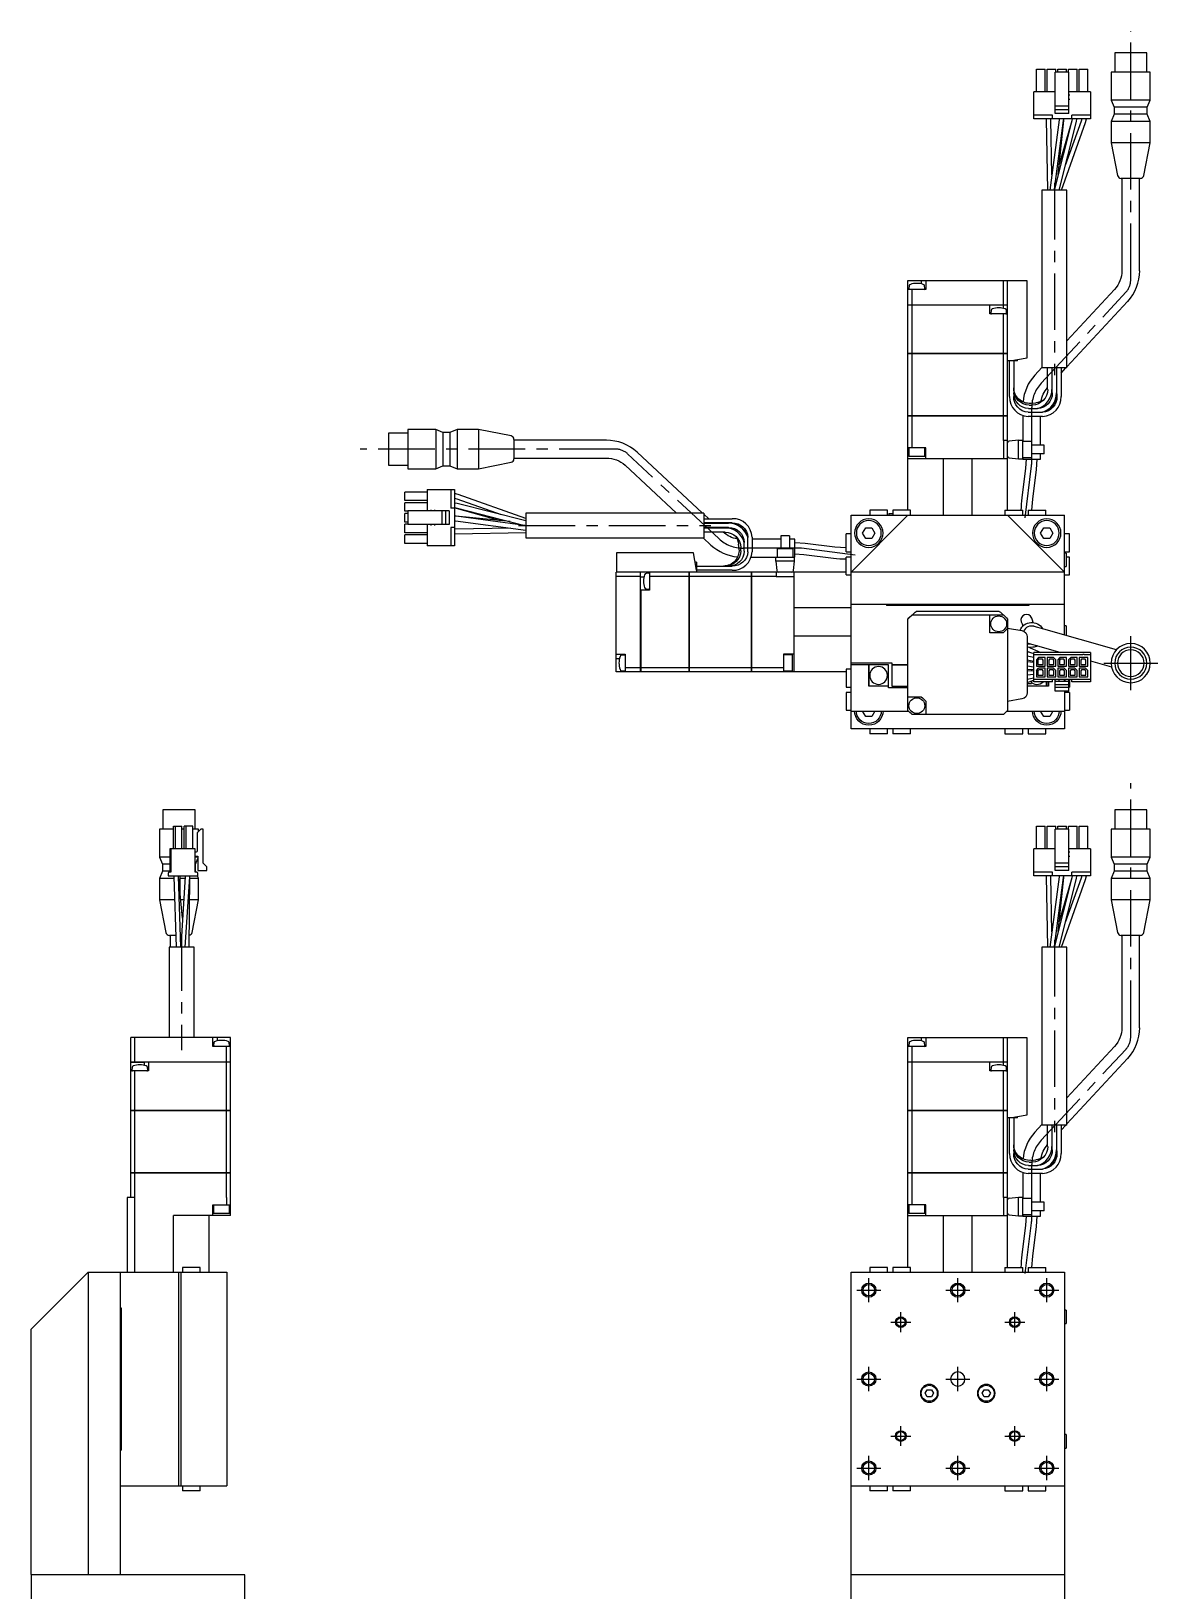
# Model space of a CAD drawing. Extents: x 0 to 909, y -8 to 725.
# Drawn here: x 130 to 446.6, y 286.5 to 724.8 of the extents above; entities that cross this region are included whole.
import ezdxf

# ---------------------------------------------------------------- set-up
doc = ezdxf.new("R2010")
doc.units = 0
doc.header["$LTSCALE"] = 0.5
doc.linetypes.add('CENTER', pattern=[50.8, 31.75, -6.35, 6.35, -6.35])
for name, color, linetype in [('MSM_CENTER', 1, 'CENTER'), ('MSM_CONTINUOUS', 7, 'CONTINUOUS'), ('MSM_NARROW', 5, 'CONTINUOUS')]:
    doc.layers.add(name, color=color, linetype=linetype)

msp = doc.modelspace()

# ---------------------------------------------------------------- linework, layer by layer
at = {"layer": 'MSM_CENTER'}
for p, q in [((438.95, 654.89), (438.95, 724.78)), ((417.5, 682.13), (417.5, 628.13)), ((413.8, 625.85), (437.62, 651.49)), ((411.12, 603.29), (411.12, 619.05)), ((294.19, 607.33), (222.4, 607.33)), ((323.22, 582.17), (297.59, 605.99)), ((409.26, 588.05), (411.08, 602.67)), ((266.95, 585.88), (320.95, 585.88)), ((345.79, 579.5), (330.03, 579.5)), ((361.48, 577.57), (346.41, 579.46)), ((438.95, 539.59), (438.95, 554.79)), ((431.35, 547.19), (446.55, 547.19)), ((438.95, 442.15), (438.95, 513.49)), ((172.27, 470.93), (172.27, 438.45)), ((417.5, 469.39), (417.5, 415.39)), ((413.8, 413.12), (437.62, 438.75)), ((411.12, 390.55), (411.12, 406.31)), ((409.3, 375.69), (411.08, 389.93)), ((365.35, 367.59), (365.35, 374.39)), ((390.35, 367.59), (390.35, 374.39)), ((415.35, 367.59), (415.35, 374.39)), ((361.95, 370.99), (368.75, 370.99)), ((386.95, 370.99), (393.75, 370.99)), ((411.95, 370.99), (418.75, 370.99)), ((374.35, 359.19), (374.35, 364.79)), ((406.35, 359.19), (406.35, 364.79)), ((371.55, 361.99), (377.15, 361.99)), ((403.55, 361.99), (409.15, 361.99)), ((365.35, 342.59), (365.35, 349.39)), ((390.35, 342.59), (390.35, 349.39)), ((415.35, 342.59), (415.35, 349.39)), ((361.95, 345.99), (368.75, 345.99)), ((386.95, 345.99), (393.75, 345.99)), ((411.95, 345.99), (418.75, 345.99)), ((371.55, 329.99), (377.15, 329.99)), ((374.35, 327.19), (374.35, 332.79)), ((403.55, 329.99), (409.15, 329.99)), ((406.35, 327.19), (406.35, 332.79)), ((365.35, 317.59), (365.35, 324.39)), ((390.35, 317.59), (390.35, 324.39)), ((415.35, 317.59), (415.35, 324.39)), ((361.95, 320.99), (368.75, 320.99)), ((386.95, 320.99), (393.75, 320.99)), ((411.95, 320.99), (418.75, 320.99))]:
    msp.add_line(p, q, dxfattribs=at)
for centre, radius, start, end in [((433.95, 654.89), 5, 317.1016, 0), ((421.12, 619.05), 10, 137.1016, 180), ((294.19, 602.33), 5, 47.1016, 90), ((406.12, 603.29), 5, 352.8675, 0), ((330.03, 589.5), 10, 227.1016, 270), ((345.79, 574.5), 5, 82.8675, 90), ((433.95, 442.15), 5, 317.1016, 0), ((421.12, 406.31), 10, 137.1016, 180), ((406.12, 390.55), 5, 352.8675, 0)]:
    msp.add_arc(centre, radius, start, end, dxfattribs=at)
at = {"layer": 'MSM_CONTINUOUS'}
for p, q in [((443.45, 718.73), (434.45, 718.73)), ((434.45, 718.73), (434.45, 713.23)), ((443.45, 713.23), (443.45, 718.73)), ((412.47, 707.78), (412.47, 714.13)), ((412.47, 714.13), (414.87, 714.13)), ((414.87, 707.78), (414.87, 714.13)), ((415.47, 707.78), (415.47, 714.13)), ((415.47, 714.13), (417.87, 714.13)), ((417.74, 701.68), (417.74, 713.24)), ((421.6, 713.24), (417.74, 713.24)), ((417.87, 713.24), (417.87, 714.13)), ((418.47, 713.24), (418.47, 714.13)), ((418.47, 714.13), (420.87, 714.13)), ((420.87, 713.24), (420.87, 714.13)), ((421.47, 713.24), (421.47, 714.13)), ((421.47, 714.13), (423.87, 714.13)), ((421.6, 701.68), (421.6, 713.24)), ((423.87, 707.78), (423.87, 714.13)), ((424.47, 707.78), (424.47, 714.13)), ((424.47, 714.13), (426.87, 714.13)), ((426.87, 707.78), (426.87, 714.13)), ((444.45, 713.23), (433.45, 713.23)), ((433.45, 713.23), (433.45, 705.43)), ((444.45, 705.43), (444.45, 713.23)), ((411.75, 700.13), (411.75, 707.78)), ((417.74, 707.78), (411.75, 707.78)), ((417.74, 706.83), (417.49, 706.83)), ((417.49, 705.68), (417.74, 705.68)), ((427.6, 707.78), (421.6, 707.78)), ((421.85, 706.83), (421.6, 706.83)), ((421.6, 705.68), (421.85, 705.68)), ((427.6, 707.78), (427.6, 700.13)), ((421.6, 703.7), (417.74, 703.7)), ((421.6, 702.68), (417.74, 702.68)), ((421.6, 701.68), (417.74, 701.68)), ((444.45, 705.43), (433.45, 705.43)), ((433.45, 705.43), (434.3, 703.43)), ((434.3, 701.43), (433.45, 699.43)), ((443.6, 703.43), (434.3, 703.43)), ((434.3, 703.43), (434.3, 701.43)), ((443.6, 701.43), (434.3, 701.43)), ((443.6, 703.43), (444.45, 705.43)), ((443.6, 701.43), (443.6, 703.43)), ((444.45, 699.43), (443.6, 701.43)), ((416.94, 701.15), (411.75, 701.15)), ((427.6, 700.13), (411.75, 700.13)), ((415.15, 700.13), (415.16, 699.95)), ((415.15, 700.13), (415.15, 700.02)), ((415.15, 700.02), (415.55, 680.13)), ((418.81, 699.88), (416.2, 680.13)), ((416.46, 699.97), (416.45, 700.13)), ((416.77, 684.43), (416.46, 699.97)), ((416.94, 700.13), (416.94, 701.15)), ((417.54, 680.34), (420.1, 699.71)), ((422.42, 699.68), (417.54, 680.34)), ((418.6, 684.54), (420.12, 699.72)), ((418.84, 700.13), (418.81, 699.88)), ((418.82, 680.13), (423.68, 699.36)), ((422.39, 699.63), (418.87, 687.31)), ((419.49, 680.13), (426.23, 699.09)), ((420.1, 699.71), (420.14, 700.13)), ((420.12, 699.72), (420.14, 700.13)), ((425, 699.53), (420.57, 687.05)), ((422.5, 700.13), (422.39, 699.63)), ((422.4, 700.13), (422.4, 701.15)), ((427.6, 701.15), (422.4, 701.15)), ((422.51, 700.13), (422.42, 699.68)), ((423.68, 699.36), (423.82, 700.13)), ((425.17, 700.13), (425, 699.52)), ((426.22, 699.09), (426.49, 700.13)), ((426.23, 699.09), (426.49, 700.13)), ((444.45, 699.43), (433.45, 699.43)), ((433.45, 699.43), (433.45, 693.43)), ((444.45, 693.43), (444.45, 699.43)), ((444.45, 693.43), (433.45, 693.43)), ((433.45, 693.43), (435.26, 684.23)), ((442.65, 684.23), (444.45, 693.43)), ((421, 680.13), (414, 680.13)), ((414, 680.13), (414, 630.13)), ((417.54, 680.34), (417.5, 680.13)), ((421, 630.13), (421, 680.13)), ((441.66, 683.43), (436.24, 683.43)), ((436.45, 683.43), (436.45, 657.47)), ((441.45, 657.47), (441.45, 683.43)), ((376.35, 647.84), (376.35, 654.73)), ((376.35, 654.73), (404.35, 654.73)), ((376.69, 653.2), (376.62, 652.43)), ((380.1, 654.73), (380.1, 653.78)), ((381.08, 652.43), (381.02, 653.2)), ((381.35, 654.73), (381.35, 652.23)), ((403.2, 647.84), (403.2, 654.73)), ((404.35, 616.73), (404.35, 654.73)), ((409.85, 654.63), (404.35, 654.63)), ((409.85, 632.99), (409.85, 654.63)), ((381.35, 652.23), (376.35, 652.23)), ((377.51, 647.84), (377.51, 652.23)), ((434.42, 652.22), (421, 637.78)), ((421, 630.44), (438.08, 648.82)), ((376.35, 647.84), (404.35, 647.84)), ((376.35, 634.23), (376.35, 647.83)), ((399.35, 647.83), (376.35, 647.83)), ((377.51, 634.23), (377.51, 647.83)), ((399.35, 645.33), (399.35, 647.83)), ((404.35, 645.33), (399.35, 645.33)), ((399.69, 646.31), (399.62, 645.54)), ((403.1, 647.83), (403.1, 646.89)), ((403.2, 634.23), (403.2, 645.33)), ((404.08, 645.54), (404.02, 646.31)), ((404.35, 647.83), (404.34, 647.83)), ((376.35, 634.23), (404.35, 634.23)), ((376.35, 616.73), (376.35, 634.22)), ((404.35, 634.22), (376.35, 634.22)), ((376.36, 634.23), (376.36, 634.22)), ((377.51, 634.23), (377.51, 634.22)), ((377.51, 616.73), (377.51, 634.22)), ((403.2, 634.23), (403.2, 634.22)), ((403.2, 616.73), (403.2, 634.22)), ((404.34, 634.23), (404.34, 634.22)), ((407.15, 632.13), (404.35, 632.13)), ((404.9, 622.13), (404.9, 632.13)), ((404.95, 632.13), (409.85, 632.99)), ((406.1, 632.13), (406.1, 622.13)), ((407.15, 632.13), (407.15, 632.51)), ((414, 630.25), (411.99, 628.08)), ((421, 630.13), (414, 630.13)), ((415.6, 624.13), (415.6, 630.13)), ((416.8, 630.13), (416.8, 623.13)), ((416.9, 623.13), (416.9, 630.13)), ((418.1, 630.13), (418.1, 623.13)), ((418.2, 622.13), (418.2, 630.13)), ((419.4, 628.71), (420.71, 630.13)), ((419.4, 630.13), (419.4, 622.13)), ((406.1, 624.61), (406.11, 624.37)), ((416.75, 622.41), (416.74, 622.39)), ((416.74, 622.39), (416.75, 622.41)), ((416.75, 622.41), (416.9, 623.63)), ((416.8, 623.13), (416.75, 622.41)), ((410.26, 618.73), (412.74, 618.73)), ((410.41, 619.73), (411.29, 619.73)), ((410.87, 620.2), (412.25, 620.32)), ((376.35, 616.73), (404.35, 616.73)), ((404.35, 616.72), (376.35, 616.72)), ((376.35, 590.13), (376.35, 616.72)), ((376.36, 616.73), (376.36, 616.72)), ((377.51, 616.73), (377.51, 616.72)), ((377.51, 609.73), (377.51, 616.72)), ((403.2, 616.73), (403.2, 616.72)), ((403.2, 609.73), (403.2, 616.72)), ((404.34, 616.73), (404.34, 616.72)), ((404.35, 590.13), (404.35, 616.72)), ((408.62, 616.79), (408.62, 609.48)), ((410.1, 617.73), (414.2, 617.73)), ((414.2, 616.53), (410.1, 616.53)), ((413.62, 608.48), (413.62, 616.53)), ((414.2, 617.74), (414.16, 617.73)), ((230.35, 611.83), (230.35, 602.83)), ((235.85, 611.83), (230.35, 611.83)), ((235.85, 612.83), (235.85, 601.83)), ((243.65, 612.83), (235.85, 612.83)), ((243.65, 612.83), (243.65, 601.83)), ((245.65, 611.98), (243.65, 612.83)), ((245.65, 611.98), (245.65, 602.68)), ((247.65, 611.98), (245.65, 611.98)), ((249.65, 612.83), (247.65, 611.98)), ((247.65, 611.98), (247.65, 602.68)), ((249.65, 612.83), (249.65, 601.83)), ((255.65, 612.83), (249.65, 612.83)), ((255.65, 612.83), (255.65, 601.83)), ((264.85, 611.02), (255.65, 612.83)), ((265.65, 610.04), (265.65, 604.61)), ((291.61, 609.83), (265.65, 609.83)), ((377.51, 607.73), (377.51, 609.73)), ((404.35, 609.73), (403.2, 609.73)), ((403.2, 609.73), (403.2, 604.73)), ((407.45, 609.83), (404.81, 609.59)), ((407.45, 604.63), (407.45, 609.83)), ((407.45, 609.83), (408.55, 609.83)), ((408.55, 609.83), (408.55, 604.63)), ((411.05, 609.48), (408.55, 609.48)), ((411.05, 609.48), (411.05, 604.98)), ((318.64, 589.38), (300.26, 606.46)), ((381.35, 607.73), (376.35, 607.73)), ((376.6, 607.73), (376.6, 605.23)), ((381.1, 605.23), (376.6, 605.23)), ((381.1, 605.23), (381.1, 607.73)), ((381.35, 604.73), (381.35, 607.73)), ((404.81, 604.86), (407.45, 604.63)), ((408.55, 604.98), (411.05, 604.98)), ((408.62, 604.98), (408.62, 604.48)), ((414.62, 608.48), (411.05, 608.48)), ((414.62, 605.98), (411.05, 605.98)), ((413.62, 604.48), (413.62, 605.98)), ((414.62, 605.98), (414.62, 608.48)), ((230.35, 602.83), (235.85, 602.83)), ((235.85, 601.83), (243.65, 601.83)), ((243.65, 601.83), (245.65, 602.68)), ((245.65, 602.68), (247.65, 602.68)), ((247.65, 602.68), (249.65, 601.83)), ((249.65, 601.83), (255.65, 601.83)), ((255.65, 601.83), (264.85, 603.63)), ((265.65, 604.83), (291.61, 604.83)), ((296.86, 602.79), (311.3, 589.38)), ((376.35, 604.73), (404.35, 604.73)), ((386.35, 588.73), (386.35, 604.73)), ((394.35, 588.73), (394.35, 604.73)), ((407.45, 604.63), (408.55, 604.63)), ((409.37, 601.95), (408.33, 593.63)), ((408.62, 604.48), (413.62, 604.48)), ((409.56, 604.48), (409.37, 601.95)), ((409.37, 601.95), (409.37, 601.94)), ((411.41, 593.25), (412.45, 601.57)), ((412.45, 601.57), (412.66, 604.48)), ((241.3, 595.25), (234.95, 595.25)), ((234.95, 592.85), (234.95, 595.25)), ((241.3, 592.85), (234.95, 592.85)), ((241.3, 592.25), (234.95, 592.25)), ((234.95, 589.85), (234.95, 592.25)), ((241.3, 595.98), (241.3, 589.98)), ((241.3, 595.98), (248.95, 595.98)), ((247.93, 595.98), (247.93, 590.78)), ((248.95, 595.98), (248.95, 580.13)), ((249.99, 594.6), (248.95, 594.86)), ((249.98, 594.6), (248.95, 594.86)), ((248.95, 593.54), (249.56, 593.37)), ((249.71, 592.05), (248.95, 592.19)), ((249.55, 593.37), (262.02, 588.95)), ((268.95, 587.2), (249.71, 592.05)), ((268.95, 587.87), (249.98, 594.6)), ((411.2, 590.13), (411.41, 593.25)), ((235.84, 589.85), (234.95, 589.85)), ((235.84, 589.25), (234.95, 589.25)), ((234.95, 586.85), (234.95, 589.25)), ((235.84, 589.98), (235.84, 586.12)), ((247.4, 589.98), (235.84, 589.98)), ((242.25, 590.23), (242.25, 589.98)), ((243.4, 589.98), (243.4, 590.23)), ((245.38, 589.98), (245.38, 586.12)), ((246.4, 589.98), (246.4, 586.12)), ((247.4, 589.98), (247.4, 586.12)), ((248.95, 590.78), (247.93, 590.78)), ((248.95, 590.88), (249.4, 590.79)), ((248.95, 590.87), (249.45, 590.76)), ((249.37, 588.48), (248.95, 588.52)), ((249.36, 588.49), (248.95, 588.52)), ((264.54, 586.97), (249.36, 588.49)), ((268.74, 585.91), (249.37, 588.48)), ((249.4, 590.79), (268.74, 585.91)), ((249.45, 590.76), (261.77, 587.25)), ((268.95, 589.38), (268.95, 582.38)), ((318.95, 589.38), (268.95, 589.38)), ((318.95, 589.38), (318.95, 582.38)), ((320.36, 587.78), (318.95, 589.09)), ((318.95, 587.78), (326.95, 587.78)), ((360.35, 572.73), (376.35, 588.73)), ((360.35, 528.73), (360.35, 588.73)), ((360.35, 588.73), (420.35, 588.73)), ((370.6, 590.13), (365.6, 590.13)), ((365.6, 590.13), (365.6, 588.73)), ((370.6, 588.73), (370.6, 590.13)), ((370.95, 589.23), (372.1, 589.23)), ((370.95, 589.23), (370.95, 588.73)), ((377.1, 590.13), (372.1, 590.13)), ((372.1, 590.13), (372.1, 588.73)), ((377.1, 588.73), (377.1, 590.13)), ((403.6, 590.13), (408.6, 590.13)), ((403.6, 590.13), (403.6, 588.73)), ((404.35, 588.73), (420.35, 572.73)), ((408.6, 588.73), (408.6, 590.13)), ((410.1, 590.13), (415.1, 590.13)), ((410.1, 590.13), (410.1, 588.73)), ((415.1, 588.73), (415.1, 590.13)), ((420.35, 555.09), (420.35, 588.73)), ((235.84, 586.85), (234.95, 586.85)), ((234.95, 583.85), (234.95, 586.25)), ((235.84, 586.25), (234.95, 586.25)), ((241.3, 583.85), (234.95, 583.85)), ((234.95, 580.85), (234.95, 583.25)), ((241.3, 583.25), (234.95, 583.25)), ((247.4, 586.12), (235.84, 586.12)), ((241.3, 586.12), (241.3, 580.13)), ((242.25, 586.12), (242.25, 585.87)), ((243.4, 585.87), (243.4, 586.12)), ((248.95, 585.32), (247.93, 585.32)), ((247.93, 585.32), (247.93, 580.13)), ((248.95, 587.21), (249.19, 587.19)), ((249.1, 584.83), (248.95, 584.83)), ((248.95, 583.53), (249.13, 583.53)), ((248.95, 583.53), (249.06, 583.53)), ((249.06, 583.53), (268.95, 583.93)), ((264.65, 585.14), (249.1, 584.83)), ((249.19, 587.19), (268.95, 584.57)), ((268.74, 585.91), (268.95, 585.87)), ((326.95, 586.58), (318.95, 586.58)), ((318.95, 586.48), (325.95, 586.48)), ((325.95, 585.28), (318.95, 585.28)), ((318.95, 585.18), (325.95, 585.18)), ((324.95, 583.98), (318.95, 583.98)), ((326.66, 585.12), (325.45, 585.28)), ((325.95, 585.18), (326.66, 585.12)), ((326.66, 585.12), (326.69, 585.12)), ((326.69, 585.12), (326.66, 585.12)), ((340.6, 583), (340.6, 579.43)), ((343.1, 583), (340.6, 583)), ((343.1, 583), (343.1, 579.43)), ((358.95, 578.48), (358.95, 583.48)), ((360.35, 583.48), (358.95, 583.48)), ((363.62, 583.73), (364.49, 585.23)), ((364.49, 582.23), (363.62, 583.73)), ((364.49, 585.23), (366.22, 585.23)), ((366.22, 585.23), (367.08, 583.73)), ((367.08, 583.73), (366.22, 582.23)), ((413.62, 583.73), (414.49, 585.23)), ((414.49, 582.23), (413.62, 583.73)), ((414.49, 585.23), (416.22, 585.23)), ((416.22, 585.23), (417.08, 583.73)), ((417.08, 583.73), (416.22, 582.23)), ((421.75, 583.48), (420.35, 583.48)), ((421.75, 578.48), (421.75, 583.48)), ((241.3, 580.85), (234.95, 580.85)), ((248.95, 580.13), (241.3, 580.13)), ((268.95, 582.38), (318.95, 582.38)), ((318.83, 582.38), (320.99, 580.37)), ((328.88, 579.24), (328.76, 580.63)), ((329.35, 578.79), (329.35, 579.66)), ((330.35, 578.64), (330.35, 581.11)), ((331.34, 582.57), (331.35, 582.53)), ((331.35, 578.48), (331.35, 582.57)), ((332.55, 582.57), (332.55, 578.48)), ((340.6, 582), (332.55, 582)), ((339.6, 579.43), (344.1, 579.43)), ((339.6, 579.43), (339.6, 576.93)), ((344.6, 582), (343.1, 582)), ((344.1, 576.93), (344.1, 579.43)), ((344.6, 577), (344.6, 582)), ((347.51, 580.82), (344.6, 581.03)), ((355.83, 579.78), (347.51, 580.82)), ((358.95, 579.58), (355.83, 579.78)), ((366.22, 582.23), (364.49, 582.23)), ((416.22, 582.23), (414.49, 582.23)), ((294.45, 578.23), (294.45, 572.73)), ((316.09, 578.23), (294.45, 578.23)), ((316.95, 573.33), (316.09, 578.23)), ((316.95, 575.53), (316.56, 575.53)), ((316.95, 575.53), (316.95, 572.73)), ((316.95, 574.48), (326.95, 574.48)), ((324.47, 574.48), (324.71, 574.48)), ((332.29, 577), (339.6, 577)), ((339.25, 575.83), (339.25, 576.93)), ((339.25, 576.93), (344.45, 576.93)), ((344.45, 575.83), (339.25, 575.83)), ((339.25, 575.83), (339.48, 573.18)), ((344.1, 577), (344.6, 577)), ((344.22, 573.18), (344.45, 575.83)), ((344.45, 575.83), (344.45, 576.93)), ((344.6, 577.93), (347.13, 577.74)), ((347.13, 577.74), (347.14, 577.74)), ((347.13, 577.74), (355.44, 576.7)), ((358.95, 578.48), (360.35, 578.48)), ((358.95, 571.98), (358.95, 576.98)), ((360.35, 576.98), (358.95, 576.98)), ((420.35, 578.48), (421.75, 578.48)), ((420.85, 578.13), (420.35, 578.13)), ((420.35, 574.33), (420.85, 574.33)), ((420.85, 578.13), (420.85, 574.33)), ((421.75, 576.98), (420.85, 576.98)), ((421.75, 571.98), (421.75, 576.98)), ((332.35, 572.73), (294.35, 572.73)), ((294.35, 544.73), (294.35, 572.73)), ((301.24, 571.57), (294.35, 571.57)), ((301.24, 544.73), (301.24, 572.73)), ((301.25, 572.73), (301.25, 572.72)), ((301.25, 571.48), (302.18, 571.48)), ((303.54, 572.46), (302.77, 572.39)), ((303.75, 572.73), (303.75, 567.73)), ((314.85, 571.57), (303.75, 571.57)), ((314.85, 544.73), (314.85, 572.73)), ((314.85, 572.72), (314.86, 572.72)), ((314.85, 571.57), (314.86, 571.57)), ((314.86, 572.73), (314.86, 544.73)), ((332.35, 571.57), (314.86, 571.57)), ((326.95, 573.28), (316.95, 573.28)), ((332.35, 544.73), (332.35, 572.73)), ((332.35, 572.72), (332.36, 572.72)), ((332.35, 571.57), (332.36, 571.57)), ((332.36, 572.73), (332.36, 544.73)), ((358.95, 572.73), (332.36, 572.73)), ((339.35, 571.57), (332.36, 571.57)), ((339.35, 572.73), (339.35, 571.57)), ((339.35, 571.57), (344.35, 571.57)), ((344.35, 544.73), (344.35, 572.73)), ((358.95, 571.98), (360.35, 571.98)), ((420.35, 572.73), (360.35, 572.73)), ((420.35, 571.98), (421.75, 571.98)), ((303.75, 567.73), (301.25, 567.73)), ((301.25, 567.73), (301.25, 544.73)), ((302.77, 568.06), (303.54, 567.99)), ((360.35, 562.73), (344.35, 562.73)), ((360.35, 563.73), (420.35, 563.73)), ((370.35, 563.73), (370.35, 563.43)), ((410.35, 563.43), (370.35, 563.43)), ((402.01, 561.73), (378.69, 561.73)), ((410.35, 563.73), (410.35, 563.43)), ((376.35, 533.88), (376.35, 559.57)), ((377.51, 560.73), (403.2, 560.73)), ((399.35, 555.73), (399.35, 560.73)), ((404.35, 559.57), (404.35, 533.88)), ((404.35, 557.03), (408.37, 556.32)), ((408.19, 558.83), (408.4, 558.21)), ((408.4, 558.21), (408.63, 557.58)), ((411.33, 559.23), (411.12, 559.85)), ((411.55, 558.6), (411.33, 559.23)), ((414.51, 556.76), (411.81, 557.53)), ((434.93, 550.94), (414.51, 556.76)), ((420.85, 557.63), (420.35, 557.63)), ((420.85, 557.63), (420.85, 554.95)), ((360.35, 554.73), (344.35, 554.73)), ((403.1, 555.73), (399.35, 555.73)), ((409.85, 554.55), (409.85, 538.91)), ((409.85, 552.5), (410.88, 552.59)), ((410.44, 552.72), (413.14, 551.95)), ((294.35, 549.73), (296.85, 549.73)), ((294.35, 548.48), (295.29, 548.48)), ((296.65, 549.46), (295.88, 549.39)), ((296.85, 549.73), (296.85, 544.73)), ((344.35, 549.73), (341.35, 549.73)), ((341.35, 549.73), (341.35, 544.73)), ((343.85, 549.48), (341.35, 549.48)), ((343.85, 549.48), (343.85, 544.98)), ((409.83, 549.21), (411.75, 548.84)), ((409.85, 551.83), (413.7, 550.19)), ((409.85, 550.46), (411.75, 549.85)), ((411.75, 547.62), (409.85, 547.98)), ((409.87, 550.52), (410.48, 550.26)), ((411.43, 551.64), (410.49, 551.56)), ((427.6, 550.19), (411.75, 550.19)), ((411.75, 541.91), (411.75, 550.19)), ((425.52, 549.48), (411.75, 549.48)), ((413.07, 548.75), (412.47, 548.15)), ((412.47, 548.15), (412.47, 546.35)), ((413.14, 548.3), (412.89, 548.05)), ((412.89, 548.05), (412.89, 546.8)), ((414.87, 548.75), (413.07, 548.75)), ((413.14, 551.95), (419.3, 550.19)), ((414.11, 548.3), (413.14, 548.3)), ((414.36, 548.05), (414.11, 548.3)), ((414.36, 546.8), (414.36, 548.05)), ((414.87, 546.35), (414.87, 548.75)), ((415.47, 548.75), (415.47, 546.35)), ((417.27, 548.75), (415.47, 548.75)), ((416.14, 548.3), (415.89, 548.05)), ((415.89, 548.05), (415.89, 546.8)), ((417.11, 548.3), (416.14, 548.3)), ((417.36, 548.05), (417.11, 548.3)), ((417.27, 548.75), (417.87, 548.15)), ((417.36, 546.8), (417.36, 548.05)), ((417.87, 546.35), (417.87, 548.15)), ((419.07, 548.75), (418.47, 548.15)), ((418.47, 548.15), (418.47, 546.35)), ((419.14, 548.3), (418.89, 548.05)), ((418.89, 548.05), (418.89, 546.8)), ((420.87, 548.75), (419.07, 548.75)), ((420.11, 548.3), (419.14, 548.3)), ((420.36, 548.05), (420.11, 548.3)), ((420.36, 546.8), (420.36, 548.05)), ((420.87, 546.35), (420.87, 548.75)), ((422.07, 548.75), (421.47, 548.15)), ((421.47, 548.15), (421.47, 546.35)), ((422.14, 548.3), (421.89, 548.05)), ((421.89, 548.05), (421.89, 546.8)), ((423.87, 548.75), (422.07, 548.75)), ((423.11, 548.3), (422.14, 548.3)), ((423.36, 548.05), (423.11, 548.3)), ((423.36, 546.8), (423.36, 548.05)), ((423.87, 546.35), (423.87, 548.75)), ((424.47, 548.75), (424.47, 546.35)), ((426.87, 548.75), (424.47, 548.75)), ((425.14, 548.3), (424.89, 548.05)), ((424.89, 548.05), (424.89, 546.8)), ((426.11, 548.3), (425.14, 548.3)), ((425.52, 549.48), (425.52, 549.58)), ((425.82, 549.58), (425.82, 549.48)), ((427.6, 549.48), (425.82, 549.48)), ((426.36, 548.05), (426.11, 548.3)), ((426.36, 546.8), (426.36, 548.05)), ((426.87, 546.35), (426.87, 548.75)), ((427.6, 550.19), (427.6, 541.91)), ((301.24, 544.73), (294.35, 544.73)), ((295.88, 545.06), (296.65, 544.99)), ((301.24, 545.88), (296.85, 545.88)), ((314.85, 545.88), (301.25, 545.88)), ((314.85, 544.73), (301.25, 544.73)), ((314.85, 545.88), (314.86, 545.88)), ((314.85, 544.74), (314.86, 544.74)), ((332.35, 545.88), (314.86, 545.88)), ((332.35, 544.73), (314.86, 544.73)), ((332.35, 545.88), (332.36, 545.88)), ((332.35, 544.74), (332.36, 544.74)), ((339.35, 545.88), (332.36, 545.88)), ((358.95, 544.73), (332.36, 544.73)), ((341.35, 545.88), (339.35, 545.88)), ((341.35, 544.98), (343.85, 544.98)), ((358.95, 545.48), (358.95, 540.48)), ((360.35, 545.48), (358.95, 545.48)), ((360.35, 547.23), (371.85, 547.23)), ((370.85, 546.73), (360.35, 546.73)), ((365.35, 540.73), (365.35, 546.73)), ((365.4, 546.73), (365.4, 540.78)), ((370.85, 540.23), (370.85, 546.73)), ((371.85, 547.23), (371.85, 546.73)), ((371.85, 546.73), (376.35, 546.73)), ((371.85, 546.68), (371.85, 546.73)), ((376.35, 546.68), (371.85, 546.68)), ((371.85, 546.68), (371.85, 540.73)), ((411.75, 547.33), (409.85, 547.6)), ((409.85, 546.39), (411.75, 546.11)), ((411.75, 545.36), (409.85, 545.32)), ((409.85, 544.99), (411.75, 545.15)), ((411.75, 543.95), (409.87, 543.79)), ((411.05, 545.34), (411.05, 545.09)), ((412.47, 546.35), (414.87, 546.35)), ((412.47, 545.15), (413.07, 545.75)), ((412.47, 545.15), (412.47, 543.35)), ((412.89, 546.8), (414.36, 546.8)), ((413.14, 545.3), (412.89, 545.05)), ((412.89, 545.05), (412.89, 543.8)), ((412.89, 543.8), (414.36, 543.8)), ((414.87, 545.75), (413.07, 545.75)), ((414.11, 545.3), (413.14, 545.3)), ((414.36, 545.05), (414.11, 545.3)), ((414.36, 543.8), (414.36, 545.05)), ((414.87, 543.35), (414.87, 545.75)), ((415.47, 546.35), (417.87, 546.35)), ((417.27, 545.75), (415.47, 545.75)), ((415.47, 545.75), (415.47, 543.35)), ((415.89, 546.8), (417.36, 546.8)), ((416.14, 545.3), (415.89, 545.05)), ((415.89, 545.05), (415.89, 543.8)), ((415.89, 543.8), (417.36, 543.8)), ((417.11, 545.3), (416.14, 545.3)), ((417.36, 545.05), (417.11, 545.3)), ((417.87, 545.15), (417.27, 545.75)), ((417.36, 543.8), (417.36, 545.05)), ((417.87, 543.35), (417.87, 545.15)), ((418.47, 546.35), (420.87, 546.35)), ((420.27, 545.75), (418.47, 545.75)), ((418.47, 545.75), (418.47, 543.35)), ((418.89, 546.8), (420.36, 546.8)), ((419.14, 545.3), (418.89, 545.05)), ((418.89, 545.05), (418.89, 543.8)), ((418.89, 543.8), (420.36, 543.8)), ((420.11, 545.3), (419.14, 545.3)), ((420.36, 545.05), (420.11, 545.3)), ((420.87, 545.15), (420.27, 545.75)), ((420.36, 543.8), (420.36, 545.05)), ((420.87, 543.35), (420.87, 545.15)), ((421.47, 546.35), (423.87, 546.35)), ((423.27, 545.75), (421.47, 545.75)), ((421.47, 545.75), (421.47, 543.35)), ((421.89, 546.8), (423.36, 546.8)), ((422.14, 545.3), (421.89, 545.05)), ((421.89, 545.05), (421.89, 543.8)), ((421.89, 543.8), (423.36, 543.8)), ((423.11, 545.3), (422.14, 545.3)), ((423.36, 545.05), (423.11, 545.3)), ((423.87, 545.15), (423.27, 545.75)), ((423.36, 543.8), (423.36, 545.05)), ((423.87, 543.35), (423.87, 545.15)), ((424.47, 546.35), (426.87, 546.35)), ((424.47, 545.75), (424.47, 543.35)), ((426.27, 545.75), (424.47, 545.75)), ((424.89, 546.8), (426.36, 546.8)), ((425.14, 545.3), (424.89, 545.05)), ((424.89, 545.05), (424.89, 543.8)), ((424.89, 543.8), (426.36, 543.8)), ((426.11, 545.3), (425.14, 545.3)), ((426.36, 545.05), (426.11, 545.3)), ((426.87, 545.15), (426.27, 545.75)), ((426.36, 543.8), (426.36, 545.05)), ((426.87, 543.35), (426.87, 545.15)), ((427.6, 547.83), (433.56, 546.13)), ((358.95, 540.48), (360.35, 540.48)), ((365.4, 540.78), (365.35, 540.73)), ((370.85, 540.73), (365.35, 540.73)), ((365.4, 540.78), (370.85, 540.78)), ((376.35, 540.23), (370.85, 540.23)), ((371.85, 540.73), (376.35, 540.73)), ((411.75, 542.97), (409.85, 542.56)), ((411.75, 542.43), (409.85, 541.62)), ((409.85, 541.48), (411.05, 541.48)), ((409.85, 540.78), (415.3, 540.78)), ((415.85, 540.73), (409.85, 540.73)), ((411.05, 542.13), (411.05, 541.48)), ((427.6, 542.62), (411.75, 542.62)), ((416.94, 541.91), (411.75, 541.91)), ((412.47, 543.35), (414.87, 543.35)), ((415.3, 540.78), (415.3, 541.91)), ((415.3, 540.78), (415.35, 540.73)), ((415.35, 541.91), (415.35, 540.73)), ((415.47, 543.35), (417.87, 543.35)), ((415.85, 541.91), (415.85, 540.73)), ((416.94, 541.91), (416.94, 542.62)), ((417.74, 539.34), (417.74, 542.37)), ((421.6, 542.06), (417.74, 542.06)), ((421.6, 541.06), (417.74, 541.06)), ((421.6, 540.36), (417.74, 540.36)), ((421.6, 539.34), (417.74, 539.34)), ((418.47, 543.35), (420.87, 543.35)), ((418.85, 542.06), (418.85, 542.62)), ((420.35, 542.06), (420.35, 542.62)), ((420.35, 539.34), (420.35, 528.73)), ((420.35, 539.33), (420.85, 539.33)), ((420.5, 542.06), (420.5, 542.62)), ((420.85, 539.34), (420.85, 539.33)), ((421.47, 543.35), (423.87, 543.35)), ((421.6, 539.34), (421.6, 542.37)), ((421.6, 540.48), (421.75, 540.48)), ((421.75, 542.6), (421.75, 540.48)), ((422.4, 541.91), (422.4, 542.62)), ((427.6, 541.91), (422.4, 541.91)), ((424.47, 543.35), (426.87, 543.35)), ((358.95, 538.98), (358.95, 533.98)), ((360.35, 538.98), (358.95, 538.98)), ((376.35, 537.73), (380.1, 537.73)), ((381.35, 536.48), (381.35, 532.73)), ((408.37, 537.13), (404.35, 536.43)), ((421.75, 538.98), (420.35, 538.98)), ((421.75, 538.98), (421.75, 533.98)), ((358.95, 533.98), (360.35, 533.98)), ((360.35, 533.73), (376.5, 533.73)), ((364.49, 532.23), (363.62, 533.73)), ((366.22, 532.23), (364.49, 532.23)), ((367.08, 533.73), (366.22, 532.23)), ((403.2, 532.73), (377.51, 532.73)), ((404.21, 533.73), (420.35, 533.73)), ((414.49, 532.23), (413.62, 533.73)), ((416.22, 532.23), (414.49, 532.23)), ((417.08, 533.73), (416.22, 532.23)), ((420.35, 533.98), (421.75, 533.98)), ((420.35, 528.73), (360.35, 528.73)), ((365.6, 528.73), (365.6, 527.33)), ((370.6, 527.33), (365.6, 527.33)), ((370.6, 527.33), (370.6, 528.73)), ((372.1, 528.73), (372.1, 527.33)), ((377.1, 527.33), (372.1, 527.33)), ((377.1, 527.33), (377.1, 528.73)), ((403.6, 528.73), (403.6, 527.33)), ((403.6, 527.33), (408.6, 527.33)), ((408.6, 527.33), (408.6, 528.73)), ((410.1, 528.73), (410.1, 527.33)), ((410.1, 527.33), (415.1, 527.33)), ((415.1, 527.33), (415.1, 528.73)), ((176.03, 505.99), (167.03, 505.99)), ((167.03, 505.99), (167.03, 500.49)), ((176.03, 500.49), (176.03, 505.99)), ((443.45, 505.99), (434.45, 505.99)), ((434.45, 505.99), (434.45, 500.49)), ((443.45, 500.49), (443.45, 505.99)), ((169.97, 500.49), (166.03, 500.49)), ((166.03, 500.49), (166.03, 492.69)), ((169.97, 495.04), (169.97, 501.39)), ((169.97, 501.39), (172.37, 501.39)), ((170.57, 495.04), (170.57, 501.39)), ((172.37, 495.04), (172.37, 501.39)), ((172.97, 500.49), (172.37, 500.49)), ((172.97, 495.04), (172.97, 501.39)), ((175.37, 501.39), (172.97, 501.39)), ((173.57, 495.04), (173.57, 501.39)), ((175.37, 495.04), (175.37, 501.39)), ((177.03, 500.49), (175.37, 500.49)), ((177.66, 500.5), (176.66, 499.5)), ((177.03, 499.87), (177.03, 500.49)), ((178.36, 500.5), (177.66, 500.5)), ((178.36, 490.96), (178.36, 500.5)), ((412.47, 495.04), (412.47, 501.39)), ((412.47, 501.39), (414.87, 501.39)), ((414.87, 495.04), (414.87, 501.39)), ((415.47, 495.04), (415.47, 501.39)), ((415.47, 501.39), (417.87, 501.39)), ((417.74, 488.94), (417.74, 500.5)), ((421.6, 500.5), (417.74, 500.5)), ((417.87, 500.5), (417.87, 501.39)), ((418.47, 500.5), (418.47, 501.39)), ((418.47, 501.39), (420.87, 501.39)), ((420.87, 500.5), (420.87, 501.39)), ((421.47, 500.5), (421.47, 501.39)), ((421.47, 501.39), (423.87, 501.39)), ((421.6, 488.94), (421.6, 500.5)), ((423.87, 495.04), (423.87, 501.39)), ((424.47, 495.04), (424.47, 501.39)), ((424.47, 501.39), (426.87, 501.39)), ((426.87, 495.04), (426.87, 501.39)), ((444.45, 500.49), (433.45, 500.49)), ((433.45, 500.49), (433.45, 492.69)), ((444.45, 492.69), (444.45, 500.49)), ((176.66, 499.5), (176.66, 494.37)), ((168.99, 492.69), (166.03, 492.69)), ((166.03, 492.69), (166.88, 490.69)), ((176.1, 495.04), (168.99, 495.04)), ((168.99, 495.04), (168.99, 488.41)), ((169.24, 495.04), (169.24, 488.41)), ((176.1, 488.41), (176.1, 495.04)), ((176.38, 494.09), (176.1, 494.09)), ((176.1, 492.94), (176.7, 492.94)), ((176.85, 492.69), (176.1, 492.69)), ((176.18, 490.69), (176.85, 492.26)), ((176.85, 492.79), (176.85, 488.94)), ((179.38, 489.94), (178.36, 490.96)), ((411.75, 487.39), (411.75, 495.04)), ((417.74, 495.04), (411.75, 495.04)), ((417.74, 494.09), (417.49, 494.09)), ((417.49, 492.94), (417.74, 492.94)), ((421.6, 490.96), (417.74, 490.96)), ((427.6, 495.04), (421.6, 495.04)), ((421.85, 494.09), (421.6, 494.09)), ((421.6, 492.94), (421.85, 492.94)), ((427.6, 495.04), (427.6, 487.39)), ((444.45, 492.69), (433.45, 492.69)), ((433.45, 492.69), (434.3, 490.69)), ((443.6, 490.69), (444.45, 492.69)), ((166.88, 488.69), (166.03, 486.69)), ((170.12, 486.69), (166.03, 486.69)), ((166.03, 486.69), (166.03, 480.69)), ((168.99, 490.69), (166.88, 490.69)), ((166.88, 490.69), (166.88, 488.69)), ((168.99, 488.69), (166.88, 488.69)), ((168.53, 488.11), (168.53, 487.39)), ((168.53, 487.39), (176.81, 487.39)), ((169.24, 488.41), (168.83, 488.41)), ((170.05, 487.39), (170.06, 487.27)), ((170.06, 487.27), (170.7, 467.39)), ((171.35, 487.31), (171.35, 487.39)), ((172, 467.41), (171.35, 487.31)), ((171.38, 487.11), (171.36, 487.39)), ((172.51, 475.54), (171.38, 487.11)), ((171.86, 486.72), (171.85, 487.39)), ((173.21, 486.69), (171.85, 486.69)), ((171.89, 481.87), (171.86, 486.72)), ((173.24, 487.27), (172, 467.41)), ((173.23, 487.27), (173.2, 486.61)), ((173.24, 487.39), (173.23, 487.27)), ((173.25, 487.39), (173.24, 487.27)), ((173.3, 467.39), (174.54, 487.18)), ((174.4, 467.39), (174.55, 487.06)), ((177.03, 486.69), (174.51, 486.69)), ((174.54, 487.18), (174.55, 487.39)), ((174.55, 487.06), (174.55, 487.39)), ((176.18, 490.69), (176.1, 490.69)), ((176.18, 488.69), (176.1, 488.69)), ((176.51, 488.41), (176.1, 488.41)), ((176.18, 488.69), (176.18, 490.69)), ((176.3, 488.41), (176.18, 488.69)), ((177.03, 486.69), (176.74, 487.39)), ((176.81, 487.39), (176.81, 488.11)), ((176.85, 488.94), (179.38, 488.94)), ((177.03, 480.69), (177.03, 486.69)), ((179.38, 488.94), (179.38, 489.94)), ((416.94, 488.41), (411.75, 488.41)), ((427.6, 487.39), (411.75, 487.39)), ((415.15, 487.39), (415.16, 487.21)), ((415.15, 487.39), (415.15, 487.28)), ((415.15, 487.28), (415.55, 467.39)), ((418.81, 487.15), (416.2, 467.39)), ((416.46, 487.24), (416.45, 487.39)), ((416.77, 471.69), (416.46, 487.24)), ((416.94, 487.39), (416.94, 488.41)), ((417.54, 467.61), (420.1, 486.98)), ((422.42, 486.95), (417.54, 467.61)), ((421.6, 489.94), (417.74, 489.94)), ((421.6, 488.94), (417.74, 488.94)), ((418.6, 471.81), (420.12, 486.98)), ((418.84, 487.39), (418.81, 487.15)), ((418.82, 467.39), (423.68, 486.63)), ((422.39, 486.89), (418.87, 474.57)), ((420.1, 486.98), (420.14, 487.39)), ((420.12, 486.98), (420.14, 487.39)), ((425, 486.79), (420.57, 474.32)), ((422.5, 487.39), (422.39, 486.89)), ((422.4, 487.39), (422.4, 488.41)), ((427.6, 488.41), (422.4, 488.41)), ((422.51, 487.39), (422.42, 486.95)), ((423.68, 486.63), (423.82, 487.39)), ((425.17, 487.39), (425, 486.78)), ((426.22, 486.35), (426.49, 487.39)), ((426.23, 486.36), (426.49, 487.4)), ((434.3, 488.69), (433.45, 486.69)), ((444.45, 486.69), (433.45, 486.69)), ((433.45, 486.69), (433.45, 480.69)), ((443.6, 490.69), (434.3, 490.69)), ((434.3, 490.69), (434.3, 488.69)), ((443.6, 488.69), (434.3, 488.69)), ((443.6, 488.69), (443.6, 490.69)), ((444.45, 486.69), (443.6, 488.69)), ((444.45, 480.69), (444.45, 486.69)), ((419.49, 467.39), (426.23, 486.36)), ((170.27, 480.69), (166.03, 480.69)), ((166.03, 480.69), (167.84, 471.5)), ((172.83, 480.69), (172.01, 480.69)), ((177.03, 480.69), (174.5, 480.69)), ((175.23, 471.5), (177.03, 480.69)), ((444.45, 480.69), (433.45, 480.69)), ((433.45, 480.69), (435.26, 471.5)), ((442.65, 471.5), (444.45, 480.69)), ((170.59, 470.69), (168.82, 470.69)), ((169.03, 470.69), (169.03, 467.39)), ((441.66, 470.69), (436.24, 470.69)), ((436.45, 470.69), (436.45, 444.73)), ((441.45, 444.73), (441.45, 470.69)), ((175.77, 467.39), (168.77, 467.39)), ((168.77, 467.39), (168.77, 441.99)), ((175.77, 441.99), (175.77, 467.39)), ((421, 467.39), (414, 467.39)), ((414, 467.39), (414, 417.39)), ((417.54, 467.61), (417.5, 467.39)), ((421, 417.39), (421, 467.39)), ((158, 435.1), (158, 441.99)), ((186, 441.99), (158, 441.99)), ((159.16, 435.1), (159.16, 441.99)), ((181, 439.49), (181, 441.99)), ((186, 439.49), (181, 439.49)), ((181.34, 440.46), (181.27, 439.7)), ((182.25, 441.99), (182.25, 441.05)), ((184.85, 435.1), (184.85, 439.49)), ((185.73, 439.7), (185.66, 440.46)), ((186, 435.1), (186, 441.99)), ((376.35, 435.1), (376.35, 441.99)), ((376.35, 441.99), (404.35, 441.99)), ((381.35, 439.49), (376.35, 439.49)), ((376.69, 440.46), (376.62, 439.7)), ((377.51, 435.1), (377.51, 439.49)), ((380.1, 441.99), (380.1, 441.05)), ((381.08, 439.7), (381.02, 440.46)), ((381.35, 441.99), (381.35, 439.49)), ((403.2, 435.1), (403.2, 441.99)), ((404.35, 403.99), (404.35, 441.99)), ((409.85, 441.89), (404.35, 441.89)), ((409.85, 420.25), (409.85, 441.89)), ((434.42, 439.48), (421, 425.04)), ((158, 435.1), (186, 435.1)), ((158, 421.49), (158, 435.09)), ((158.01, 435.09), (161.75, 435.09)), ((161.75, 435.09), (161.75, 434.16)), ((163, 435.09), (163, 432.59)), ((186, 435.09), (163, 435.09)), ((184.85, 421.49), (184.85, 435.09)), ((186, 421.49), (186, 435.09)), ((376.35, 435.1), (404.35, 435.1)), ((376.35, 421.49), (376.35, 435.09)), ((403.1, 435.09), (376.35, 435.09)), ((377.51, 421.49), (377.51, 435.09)), ((399.35, 432.59), (399.35, 435.09)), ((403.1, 435.09), (403.1, 434.16)), ((404.35, 435.09), (404.34, 435.09)), ((421, 417.7), (438.08, 436.08)), ((163, 432.59), (158, 432.59)), ((158.34, 433.57), (158.27, 432.81)), ((159.16, 421.49), (159.16, 432.59)), ((162.73, 432.81), (162.66, 433.57)), ((404.35, 432.59), (399.35, 432.59)), ((399.69, 433.57), (399.62, 432.81)), ((403.2, 421.49), (403.2, 432.59)), ((404.08, 432.81), (404.02, 433.57)), ((158, 421.49), (186, 421.49)), ((158, 403.99), (158, 421.48)), ((186, 421.48), (158, 421.48)), ((158.01, 421.49), (158.01, 421.48)), ((159.16, 403.99), (159.16, 421.48)), ((159.17, 421.49), (159.17, 421.48)), ((184.84, 421.49), (184.84, 421.48)), ((184.85, 403.99), (184.85, 421.48)), ((185.99, 421.49), (185.99, 421.48)), ((186, 403.99), (186, 421.48)), ((376.35, 421.49), (404.35, 421.49)), ((376.35, 403.99), (376.35, 421.48)), ((404.35, 421.48), (376.35, 421.48)), ((376.36, 421.49), (376.36, 421.48)), ((377.51, 421.49), (377.51, 421.48)), ((377.51, 403.99), (377.51, 421.48)), ((403.2, 421.49), (403.2, 421.48)), ((403.2, 403.99), (403.2, 421.48)), ((404.34, 421.49), (404.34, 421.48)), ((407.15, 419.39), (404.35, 419.39)), ((404.9, 409.39), (404.9, 419.39)), ((404.95, 419.39), (409.85, 420.25)), ((406.1, 419.39), (406.1, 409.39)), ((407.15, 419.39), (407.15, 419.78)), ((414, 417.51), (411.99, 415.35)), ((421, 417.39), (414, 417.39)), ((415.6, 411.39), (415.6, 417.39)), ((416.8, 417.39), (416.8, 410.39)), ((416.9, 410.39), (416.9, 417.39)), ((418.1, 417.39), (418.1, 410.39)), ((418.2, 409.39), (418.2, 417.39)), ((419.4, 415.98), (420.71, 417.39)), ((419.4, 417.39), (419.4, 409.39)), ((406.1, 411.87), (406.11, 411.63)), ((416.75, 409.68), (416.74, 409.65)), ((416.74, 409.65), (416.75, 409.68)), ((416.75, 409.68), (416.9, 410.89)), ((416.8, 410.39), (416.75, 409.68)), ((158, 403.99), (186, 403.99)), ((158, 396.99), (158, 403.98)), ((186, 403.98), (158, 403.98)), ((158.01, 403.99), (158.01, 403.98)), ((159.16, 396.99), (159.16, 403.98)), ((159.17, 403.99), (159.17, 403.98)), ((184.84, 403.99), (184.84, 403.98)), ((184.85, 396.99), (184.85, 403.98)), ((185.99, 403.99), (185.99, 403.98)), ((186, 391.99), (186, 403.98)), ((376.35, 403.99), (404.35, 403.99)), ((404.35, 403.98), (376.35, 403.98)), ((376.35, 377.39), (376.35, 403.98)), ((376.36, 403.99), (376.36, 403.98)), ((377.51, 403.99), (377.51, 403.98)), ((377.51, 396.99), (377.51, 403.98)), ((403.2, 403.99), (403.2, 403.98)), ((403.2, 396.99), (403.2, 403.98)), ((404.34, 403.99), (404.34, 403.98)), ((404.35, 377.39), (404.35, 403.98)), ((408.62, 404.05), (408.62, 396.74)), ((410.1, 404.99), (414.2, 404.99)), ((414.2, 403.79), (410.1, 403.79)), ((410.26, 405.99), (412.74, 405.99)), ((410.41, 406.99), (411.29, 406.99)), ((410.87, 407.46), (412.25, 407.59)), ((413.62, 395.74), (413.62, 403.79)), ((414.2, 405), (414.16, 404.99)), ((157, 396.99), (157, 375.99)), ((159.16, 396.99), (157, 396.99)), ((159.15, 375.99), (159.15, 396.99)), ((181, 394.99), (186, 394.99)), ((181, 391.99), (181, 394.99)), ((181.25, 394.99), (181.25, 392.49)), ((184.85, 396.99), (184.85, 394.99)), ((185.75, 392.49), (185.75, 394.99)), ((381.35, 394.99), (376.35, 394.99)), ((376.6, 394.99), (376.6, 392.49)), ((377.51, 394.99), (377.51, 396.99)), ((381.1, 392.49), (381.1, 394.99)), ((381.35, 391.99), (381.35, 394.99)), ((404.35, 396.99), (403.2, 396.99)), ((403.2, 396.99), (403.2, 391.99)), ((404.81, 396.86), (407.45, 397.09)), ((407.45, 391.89), (407.45, 397.09)), ((407.45, 397.09), (408.55, 397.09)), ((408.55, 397.09), (408.55, 391.89)), ((411.05, 396.74), (408.55, 396.74)), ((411.05, 396.74), (411.05, 392.24)), ((414.62, 395.74), (411.05, 395.74)), ((414.62, 393.24), (414.62, 395.74)), ((186, 391.99), (170, 391.99)), ((170, 375.99), (170, 391.99)), ((180, 375.99), (180, 391.99)), ((185.75, 392.49), (181.25, 392.49)), ((376.35, 391.99), (404.35, 391.99)), ((381.1, 392.49), (376.6, 392.49)), ((386.35, 375.99), (386.35, 391.99)), ((394.35, 375.99), (394.35, 391.99)), ((404.81, 392.12), (407.45, 391.89)), ((407.45, 391.89), (408.55, 391.89)), ((408.55, 392.24), (411.05, 392.24)), ((408.62, 392.24), (408.62, 391.74)), ((408.62, 391.74), (413.62, 391.74)), ((409.56, 391.74), (409.37, 389.22)), ((414.62, 393.24), (411.05, 393.24)), ((412.45, 388.83), (412.66, 391.74)), ((413.62, 391.74), (413.62, 393.24)), ((409.37, 389.22), (408.33, 380.9)), ((409.37, 389.22), (409.37, 389.2)), ((411.41, 380.51), (412.45, 388.83)), ((177.5, 377.39), (172.5, 377.39)), ((172.5, 377.39), (172.5, 375.99)), ((177.5, 375.99), (177.5, 377.39)), ((370.6, 377.39), (365.6, 377.39)), ((365.6, 377.39), (365.6, 375.99)), ((370.6, 375.99), (370.6, 377.39)), ((377.1, 377.39), (372.1, 377.39)), ((372.1, 377.39), (372.1, 375.99)), ((377.1, 375.99), (377.1, 377.39)), ((403.6, 377.39), (408.6, 377.39)), ((403.6, 377.39), (403.6, 375.99)), ((408.6, 375.99), (408.6, 377.39)), ((410.1, 377.39), (415.1, 377.39)), ((410.1, 377.39), (410.1, 375.99)), ((411.2, 377.39), (411.41, 380.51)), ((415.1, 375.99), (415.1, 377.39)), ((146, 375.99), (130, 359.99)), ((146, 375.99), (146, 291.09)), ((146, 375.99), (185, 375.99)), ((155, 375.99), (155, 290.99)), ((171.5, 315.99), (171.5, 375.99)), ((172, 375.99), (172, 315.99)), ((185, 375.99), (185, 315.99)), ((360.35, 375.99), (420.35, 375.99)), ((360.35, 291.09), (360.35, 375.99)), ((420.35, 375.99), (420.35, 291.09)), ((390.97, 372.49), (389.74, 372.49)), ((155, 365.99), (155.3, 365.99)), ((155.3, 365.99), (155.3, 325.99)), ((420.85, 365.39), (420.35, 365.39)), ((420.85, 365.39), (420.85, 361.59)), ((130, 291.09), (130, 359.99)), ((420.35, 361.59), (420.85, 361.59)), ((381.2, 341.99), (381.78, 342.99)), ((381.78, 340.99), (381.2, 341.99)), ((381.78, 342.99), (382.93, 342.99)), ((382.93, 342.99), (383.51, 341.99)), ((383.51, 341.99), (382.93, 340.99)), ((397.2, 341.99), (397.78, 342.99)), ((397.78, 340.99), (397.2, 341.99)), ((397.78, 342.99), (398.93, 342.99)), ((398.93, 342.99), (399.51, 341.99)), ((399.51, 341.99), (398.93, 340.99)), ((382.93, 340.99), (381.78, 340.99)), ((398.93, 340.99), (397.78, 340.99)), ((420.85, 330.39), (420.35, 330.39)), ((420.85, 330.39), (420.85, 326.59)), ((155, 325.99), (155.3, 325.99)), ((420.35, 326.59), (420.85, 326.59)), ((155, 315.99), (185, 315.99)), ((172.5, 315.99), (172.5, 314.59)), ((177.5, 314.59), (177.5, 315.99)), ((360.35, 315.99), (420.35, 315.99)), ((365.6, 315.99), (365.6, 314.59)), ((370.6, 314.59), (370.6, 315.99)), ((372.1, 315.99), (372.1, 314.59)), ((377.1, 314.59), (377.1, 315.99)), ((403.6, 315.99), (403.6, 314.59)), ((408.6, 314.59), (408.6, 315.99)), ((410.1, 315.99), (410.1, 314.59)), ((415.1, 314.59), (415.1, 315.99)), ((177.5, 314.59), (172.5, 314.59)), ((370.6, 314.59), (365.6, 314.59)), ((377.1, 314.59), (372.1, 314.59)), ((403.6, 314.59), (408.6, 314.59)), ((410.1, 314.59), (415.1, 314.59)), ((130, 291.09), (130.1, 290.99)), ((190, 290.99), (130, 290.99)), ((130, 290.99), (130, 245.37)), ((145.9, 290.99), (146, 291.09)), ((146, 291.09), (155, 291.09)), ((190, 237.99), (190, 290.99)), ((360.35, 291.09), (360.45, 290.99)), ((420.35, 290.99), (360.35, 290.99)), ((360.35, 267.99), (360.35, 290.99)), ((420.25, 290.99), (420.35, 291.09)), ((420.35, 290.99), (420.35, 267.99))]:
    msp.add_line(p, q, dxfattribs=at)
at = {"layer": 'MSM_CONTINUOUS', "extrusion": (0, 0, -1)}
for centre, radius in [((-365.35, 583.73), 4), ((-415.35, 583.73), 4), ((-365.35, 583.73), 3.5), ((-415.35, 583.73), 3.5), ((-438.95, 547.19), 5.5), ((-438.95, 547.19), 4.5), ((-438.95, 547.19), 3.75), ((-368.1, 543.73), 2.5), ((-390.35, 345.99), 2), ((-382.35, 341.99), 2.5), ((-398.35, 341.99), 2.5)]:
    msp.add_circle(centre, radius, dxfattribs=at)
at = {"layer": 'MSM_CONTINUOUS'}
for centre, radius in [((401.85, 558.23), 2.23), ((378.85, 535.23), 2.23), ((365.35, 370.99), 1.62), ((390.35, 370.99), 1.62), ((415.35, 370.99), 1.62), ((374.35, 361.99), 1.23), ((406.35, 361.99), 1.23), ((365.35, 345.99), 1.62), ((415.35, 345.99), 1.62), ((382.35, 341.99), 2.25), ((398.35, 341.99), 2.25), ((374.35, 329.99), 1.23), ((406.35, 329.99), 1.23), ((365.35, 320.99), 1.62), ((390.35, 320.99), 1.62), ((415.35, 320.99), 1.62)]:
    msp.add_circle(centre, radius, dxfattribs=at)
for centre, radius, start, end in [((436.24, 684.43), 1, 191.1187, 270), ((441.66, 684.43), 1, 270, 348.8813), ((428.74, 657.44), 12.72, 317.3105, 0.1252), ((377.19, 653.16), 0.5, 107.6292, 175), ((378.85, 647.92), 6, 72.3708, 107.6292), ((380.52, 653.16), 0.5, 5, 72.3708), ((376.82, 652.42), 0.2, 175, 251.8051), ((380.88, 652.42), 0.2, 288.1949, 5), ((399.82, 645.53), 0.2, 175, 270), ((400.19, 646.27), 0.5, 107.6292, 175), ((401.85, 641.03), 6, 72.3708, 107.6292), ((403.52, 646.27), 0.5, 5, 72.3708), ((403.88, 645.53), 0.2, 270, 5), ((421.31, 619.48), 12.68, 137.2718, 175.0215), ((411.22, 624.1), 5.59, 285.9654, 0.2921), ((412.53, 623.05), 5.57, 287.3809, 0.7723), ((410.31, 621.93), 5.41, 177.9657, 267.8137), ((414, 621.93), 5.41, 272.1273, 2.0933), ((264.65, 610.04), 1, 0, 78.8813), ((291.64, 597.11), 12.72, 47.3105, 90.1252), ((404.85, 609.1), 0.5, 95, 180), ((404.85, 605.35), 0.5, 180, 265), ((264.65, 604.61), 1, 281.1187, 0), ((438.26, 589.95), 30.16, 172.9759, 179.6584), ((327.15, 582.37), 5.41, 2.1273, 92.0933), ((324.98, 579.59), 5.59, 15.9654, 90.2921), ((326.03, 580.91), 5.57, 17.3809, 90.7723), ((329.6, 589.68), 12.68, 227.2718, 265.0215), ((327.14, 578.68), 5.41, 267.9657, 357.8137), ((359.13, 606.63), 30.16, 262.9759, 269.6584), ((308.05, 570.23), 6, 162.3708, 197.6292), ((302.81, 571.89), 0.5, 95, 162.3708), ((303.55, 572.26), 0.2, 0, 95), ((339.98, 573.23), 0.5, 185, 270), ((343.72, 573.23), 0.5, 270, 355), ((302.81, 568.56), 0.5, 197.6292, 265), ((303.55, 568.19), 0.2, 265, 360), ((409.65, 559.34), 1.55, 19.2361, 199.2361), ((411.12, 555.13), 2.5, 74.0889, 155.5449), ((411.12, 555.13), 2.5, 239.4613, 254.0889), ((301.16, 547.23), 6, 162.3708, 197.6292), ((295.92, 548.89), 0.5, 95, 162.3708), ((296.66, 549.26), 0.2, 18.1949, 95), ((295.92, 545.56), 0.5, 197.6292, 265), ((296.66, 545.19), 0.2, 265, 341.8051), ((412.6, 543.73), 2.5, 223.1674, 313.5589), ((168.83, 488.11), 0.3, 90, 180), ((176.51, 488.11), 0.3, 360, 90), ((168.82, 471.69), 1, 191.1187, 270), ((174.25, 471.69), 1, 280.2037, 348.8813), ((436.24, 471.69), 1, 191.1187, 270), ((441.66, 471.69), 1, 270, 348.8813), ((428.74, 444.7), 12.72, 317.3105, 0.1252), ((181.47, 439.68), 0.2, 175, 251.8051), ((181.83, 440.42), 0.5, 107.6292, 175), ((183.5, 435.18), 6, 72.3708, 107.6292), ((185.17, 440.42), 0.5, 5, 72.3708), ((185.53, 439.68), 0.2, 288.1949, 5), ((376.82, 439.68), 0.2, 175, 251.8051), ((377.19, 440.42), 0.5, 107.6292, 175), ((378.85, 435.18), 6, 72.3708, 107.6292), ((380.52, 440.42), 0.5, 5, 72.3708), ((380.88, 439.68), 0.2, 288.1949, 5), ((158.83, 433.53), 0.5, 107.6292, 175), ((160.5, 428.29), 6, 72.3708, 107.6292), ((162.17, 433.53), 0.5, 5, 72.3708), ((400.19, 433.53), 0.5, 107.6292, 175), ((401.85, 428.29), 6, 72.3708, 107.6292), ((403.52, 433.53), 0.5, 5, 72.3708), ((158.47, 432.79), 0.2, 175, 270), ((162.53, 432.79), 0.2, 270, 5), ((399.82, 432.79), 0.2, 175, 270), ((403.88, 432.79), 0.2, 270, 5), ((421.31, 406.74), 12.68, 137.2718, 175.0215), ((410.31, 409.2), 5.41, 177.9657, 267.8137), ((411.22, 411.36), 5.59, 285.9654, 0.2921), ((412.53, 410.31), 5.57, 287.3809, 0.7723), ((414, 409.19), 5.41, 272.1273, 2.0933), ((404.85, 396.36), 0.5, 95, 180), ((404.85, 392.62), 0.5, 180, 265), ((438.26, 377.21), 30.16, 172.9759, 179.6584)]:
    msp.add_arc(centre, radius, start, end, dxfattribs=at)
at = {"layer": 'MSM_CONTINUOUS', "extrusion": (0, 0, -1)}
for centre, radius, start, end in [((-428.74, 657.44), 7.71, 179.779, 222.5682), ((-410.39, 623.01), 4.29, 271.642, 1.5567), ((-410.46, 624.08), 4.36, 270.5892, 0.5857), ((-410.49, 624.57), 4.39, 265.0821, 0.1308), ((-411.25, 624.08), 4.36, 179.4314, 269.3937), ((-412.62, 623.01), 4.29, 178.4892, 268.3121), ((-421.29, 619.49), 7.66, 9.2428, 42.0611), ((-412.76, 623.02), 5.45, 181.1091, 246.0046), ((-410.31, 621.94), 4.22, 272.8542, 2.5704), ((-411.87, 624.68), 4.37, 232.9581, 264.9542), ((-413.98, 621.94), 4.22, 177.5064, 267.069), ((-291.64, 597.11), 7.71, 89.779, 132.5682), ((-329.59, 589.66), 7.66, 279.2428, 312.0535), ((-325, 579.62), 4.36, 89.4314, 179.3937), ((-326.07, 580.99), 4.29, 88.4892, 178.3121), ((-326.06, 581.13), 5.45, 91.1091, 156.0046), ((-327.14, 582.36), 4.22, 87.5064, 177.069), ((-324.5, 578.86), 4.39, 175.0821, 270.1308), ((-325, 578.83), 4.36, 180.5892, 270.5857), ((-326.07, 578.76), 4.29, 181.642, 271.5567), ((-324.4, 580.24), 4.37, 142.9581, 174.9542), ((-327.14, 578.69), 4.22, 182.8542, 272.5704), ((-390.35, 546.73), 19, 42.5369, 52.1364), ((-390.35, 546.73), 19, 127.8636, 132.5369), ((-390.35, 546.73), 19, 42.5364, 47.4636), ((-390.31, 569.77), 19, 222.3336, 227.6664), ((-390.35, 546.73), 19, 132.5364, 137.4626), ((-411.12, 555.13), 3.5, 21.4615, 150.3264), ((-408.05, 554.55), 1.8, 100, 180), ((-411.12, 555.13), 3.5, 241.4958, 265), ((-425.67, 549.58), 0.15, 0, 180), ((-417.49, 542.37), 0.25, 90, 180), ((-421.85, 542.37), 0.25, 0, 90), ((-367.31, 523.68), 19, 132.3336, 137.6664), ((-408.05, 538.91), 1.8, 180, 260), ((-365.35, 533.73), 4, 180, 0), ((-365.35, 533.73), 3.5, 180, 360), ((-390.35, 546.73), 19, 312.5374, 317.4636), ((-390.35, 546.73), 19, 222.5374, 227.4626), ((-415.35, 533.73), 4, 180, 0), ((-415.35, 533.73), 3.5, 180, 360), ((-176.38, 494.37), 0.28, 180, 270), ((-176.7, 492.79), 0.15, 90, 180), ((-428.74, 444.7), 7.71, 179.779, 222.5682), ((-410.31, 409.2), 4.22, 272.8542, 2.5704), ((-410.39, 410.27), 4.29, 271.642, 1.5567), ((-410.46, 411.34), 4.36, 270.5892, 0.5857), ((-410.49, 411.84), 4.39, 265.0821, 0.1308), ((-411.25, 411.35), 4.36, 179.4314, 269.3937), ((-411.87, 411.94), 4.37, 232.9581, 264.9542), ((-412.62, 410.28), 4.29, 178.4892, 268.3121), ((-421.29, 406.75), 7.66, 9.2428, 42.0535), ((-413.98, 409.21), 4.22, 177.5064, 267.069), ((-412.76, 410.28), 5.45, 181.1091, 246.0046)]:
    msp.add_arc(centre, radius, start, end, dxfattribs=at)
at = {"layer": 'MSM_NARROW'}
for centre, radius in [((365.35, 370.99), 2), ((390.35, 370.99), 2), ((415.35, 370.99), 2), ((374.35, 361.99), 1.5), ((406.35, 361.99), 1.5), ((365.35, 345.99), 2), ((415.35, 345.99), 2), ((374.35, 329.99), 1.5), ((406.35, 329.99), 1.5), ((365.35, 320.99), 2), ((390.35, 320.99), 2), ((415.35, 320.99), 2)]:
    msp.add_circle(centre, radius, dxfattribs=at)

doc.saveas('drawing.dxf')
